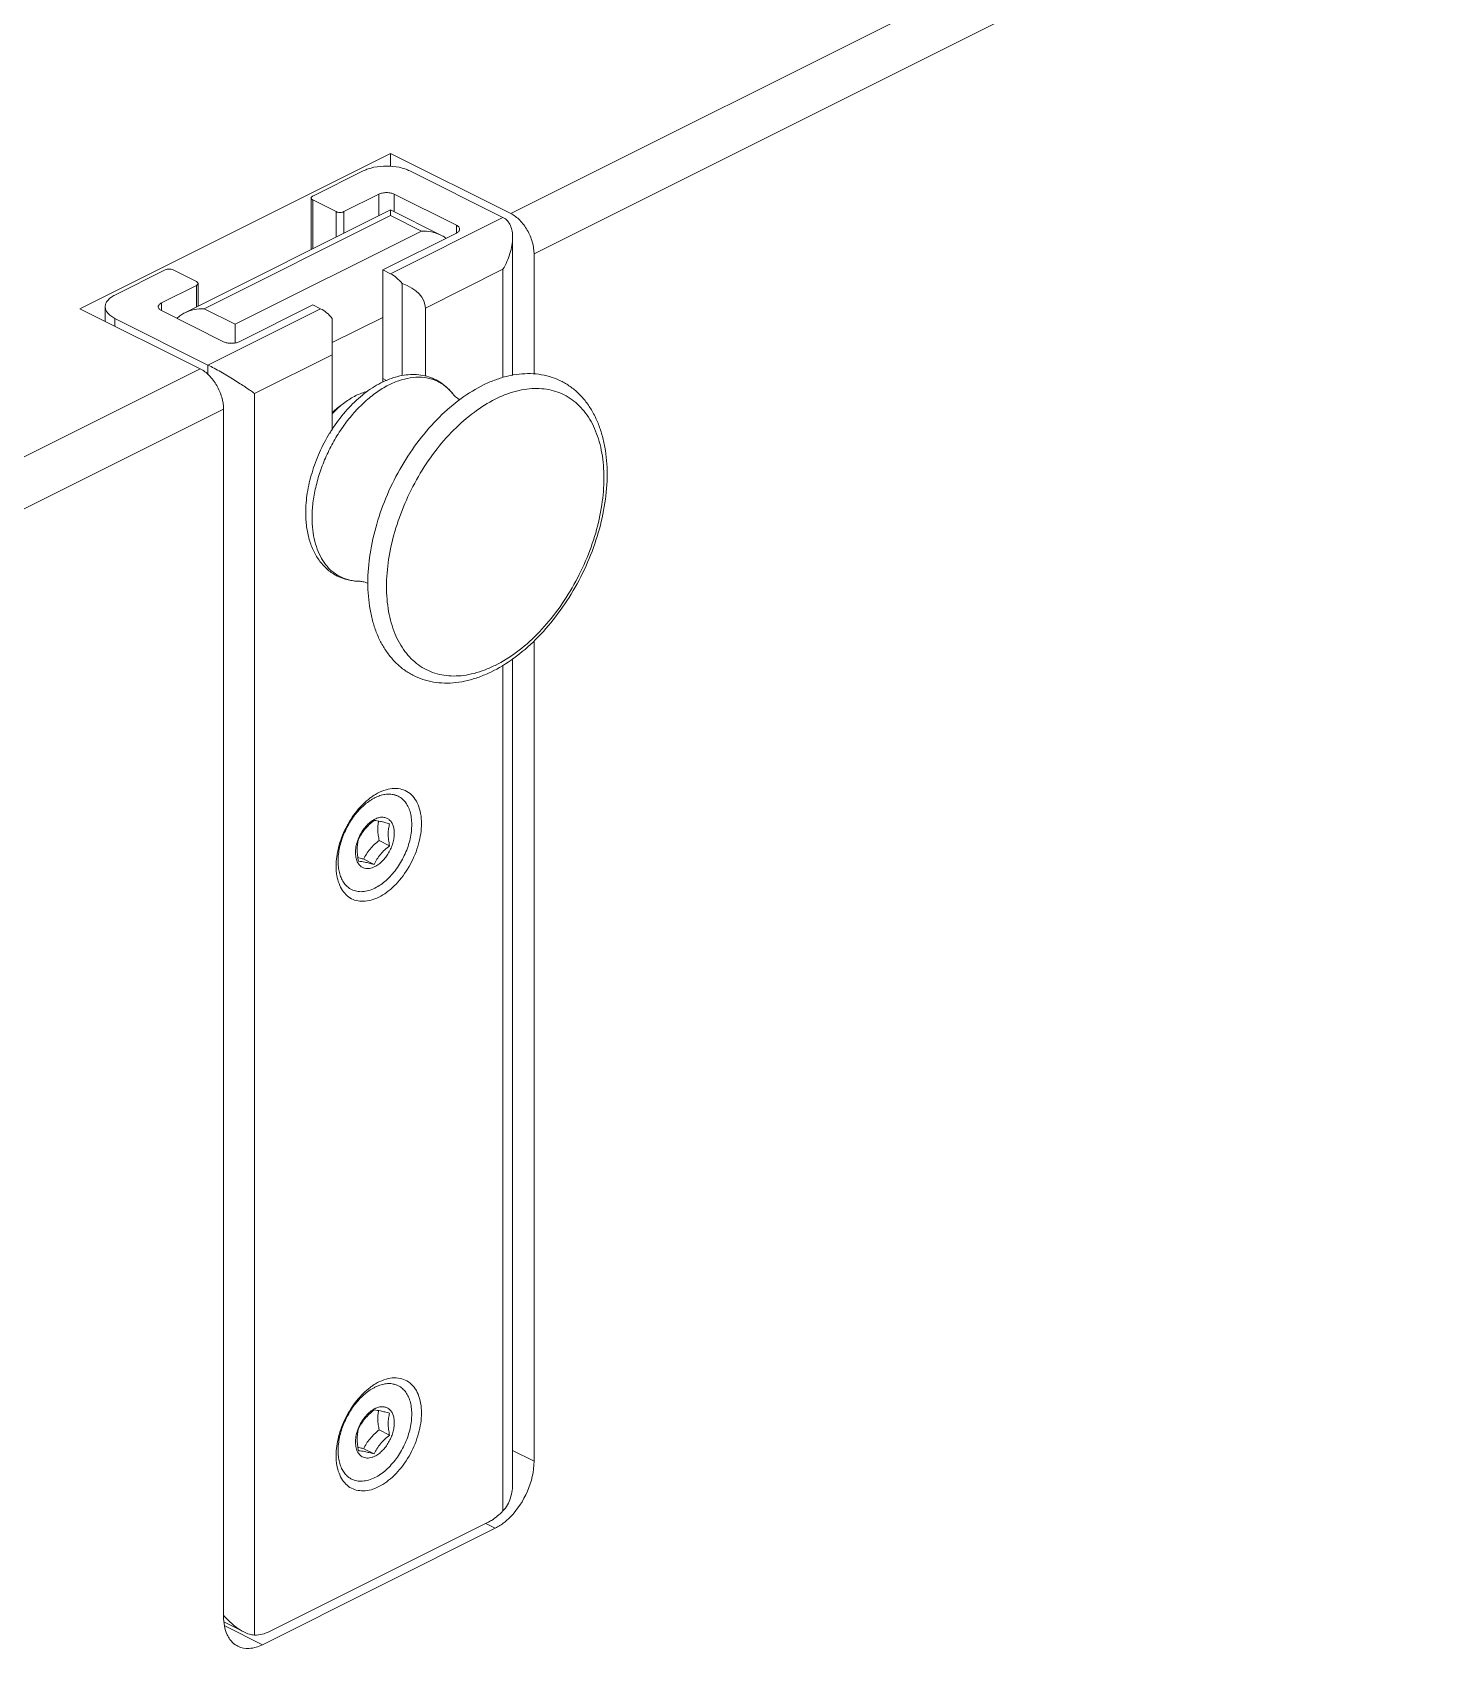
# Model space of a CAD drawing. Header units: millimetres. Extents: x 1177 to 4147, y 93 to 2194.
# Drawn here: x 3344.6 to 3433.7, y 929.3 to 1032.3 of the extents above; entities that cross this region are included whole.
import ezdxf

# ---------------------------------------------------------------- set-up
doc = ezdxf.new("R2010")
doc.units = ezdxf.units.MM
doc.header["$LTSCALE"] = 0.1
doc.layers.get('0').update_dxf_attribs({"lineweight": 13})

# ---------------------------------------------------------------- blocks, each defined once
blk = doc.blocks.new('01')
for p, q in [((3750.31, 1040.7), (4032.64, 1181.87)), ((3752.43, 1037.04), (4034.77, 1178.21)), ((3711.06, 1032.04), (3739.35, 1046.18)), ((3739.35, 1045.01), (3739.35, 1046.18)), ((3750.31, 1040.7), (3739.35, 1046.18)), ((3736.87, 1044.59), (3732.28, 1042.29)), ((3749.6, 1040.35), (3741.12, 1044.59)), ((3735.11, 1040.88), (3738.29, 1042.47)), ((3738.29, 1040.51), (3738.29, 1042.47)), ((3739.7, 1040.86), (3739.7, 1042.47)), ((3739.7, 1042.47), (3745.36, 1039.64)), ((3739.35, 1041.04), (3720.63, 1031.67)), ((3732.13, 1042.12), (3732.13, 1037.43)), ((3732.28, 1041.94), (3732.28, 1037.5)), ((3732.28, 1041.94), (3734.4, 1040.88)), ((3734.4, 1040.88), (3734.4, 1038.56)), ((3735.11, 1040.88), (3735.11, 1038.92)), ((3739.35, 1040.52), (3739.35, 1041.04)), ((3743.93, 1038.75), (3739.35, 1041.04)), ((3722.38, 1032.04), (3739.35, 1040.52)), ((3742.18, 1039.11), (3739.35, 1040.52)), ((3739.35, 1035.22), (3749.6, 1040.35)), ((3745.36, 1038.93), (3745.36, 1039.64)), ((3742.18, 1039.11), (3725.21, 1030.62)), ((3745.36, 1038.93), (3738.64, 1035.57)), ((3750.48, 1038.53), (3750.48, 1025.96)), ((3752.43, 1037.04), (3752.43, 1026.09)), ((3718.84, 1035.57), (3714.25, 1033.28)), ((3721.67, 1034.51), (3719.55, 1035.57)), ((3738.64, 1035.57), (3738.64, 1025.69)), ((3739.35, 1035.22), (3738.64, 1035.57)), ((3742.53, 1032.09), (3749.6, 1035.63)), ((3749.6, 1035.63), (3749.6, 1025.77)), ((3718.49, 1032.57), (3721.67, 1034.16)), ((3721.67, 1034.16), (3721.67, 1032.2)), ((3721.82, 1034.34), (3721.82, 1032.27)), ((3740.41, 1034.34), (3740.41, 1025.94)), ((3722.02, 1026.56), (3711.06, 1032.04)), ((3713.37, 1032.22), (3713.37, 1030.89)), ((3718.49, 1031.86), (3718.49, 1032.57)), ((3725.21, 1030.62), (3722.38, 1032.04)), ((3722.73, 1026.91), (3732.98, 1032.04)), ((3732.28, 1032.39), (3725.56, 1029.03)), ((3732.98, 1032.04), (3732.28, 1032.39)), ((3742.53, 1032.09), (3742.53, 1025.91)), ((3714.25, 1031.15), (3714.25, 1030.45)), ((3714.25, 1031.15), (3722.73, 1026.91)), ((3724.15, 1029.03), (3718.49, 1031.86)), ((3725.21, 1028.93), (3725.21, 1030.62)), ((3738.64, 1031.24), (3734.05, 1028.95)), ((3734.05, 1021.04), (3734.05, 1031.16)), ((3726.97, 1024.31), (3734.05, 1027.85)), ((3689.5, 1010.3), (3722.02, 1026.56)), ((3722.73, 1026.91), (3722.73, 1026.03)), ((3738.64, 1025.69), (3738.99, 1025.51)), ((3726.97, 1024.31), (3726.97, 911.23)), ((3734.61, 1023.06), (3735.18, 1023.49)), ((3691.62, 1006.64), (3724.15, 1022.9)), ((3724.15, 1022.9), (3724.15, 912.91)), ((3733.82, 1020.71), (3733.81, 1020.69)), ((3752.43, 1001.79), (3752.43, 927.06)), ((3750.48, 1000.17), (3750.48, 925.12)), ((3749.6, 999.56), (3749.6, 922.54)), ((3739.27, 983.13), (3738.32, 983.6)), ((3737.86, 981.42), (3736.91, 981.9)), ((3739.27, 929.43), (3738.32, 929.91)), ((3737.86, 927.73), (3736.91, 928.2)), ((3752.43, 927.06), (3750.48, 928.03)), ((3727.68, 910.35), (3748.89, 920.96)), ((3728.39, 911.57), (3748.19, 921.47)), ((3748.89, 920.96), (3748.03, 921.39)), ((3724.22, 912.4), (3725.99, 911.51)), ((3727.68, 910.35), (3724.26, 912.06))]:
    blk.add_line(p, q)
blk.add_lwpolyline([(3733.82, 1020.71), (3733.82, 1020.71), (3733.81, 1020.69)])
for centre, radius, start, end in [((3746.9, 1012.7), 15.33, 147.0268, 148.5104), ((3736.32, 1004.82), 2.41, 66.2621, 66.9152), ((3740.93, 982.92), 5.7, 125.2079, 126.8723), ((3738.89, 983.65), 2.13, 116.6099, 120.0733), ((3740.12, 982.28), 3.98, 158.6971, 159.1186), ((3740.93, 929.23), 5.7, 125.2079, 126.8723), ((3738.89, 929.95), 2.13, 116.6099, 120.0733), ((3740.12, 928.59), 3.98, 158.6971, 159.1186), ((3745.83, 926.35), 6.23, 311.929, 315.1076)]:
    blk.add_arc(centre, radius, start, end)
blk.add_ellipse((3738.29, 1032.09), major_axis=(4.24, 0), ratio=0.612372, start_param=0, end_param=1.047198)
for points, knots in [([(3741.12, 1044.59), (3740.97, 1044.66), (3740.65, 1044.79), (3739.95, 1044.98), (3738.99, 1045.07), (3738.04, 1044.98), (3737.34, 1044.79), (3737.02, 1044.66), (3736.87, 1044.59)], [0, 0, 0, 0, 0.112572, 0.235644, 0.5, 0.764356, 0.887428, 1, 1, 1, 1]), ([(3738.29, 1042.47), (3738.39, 1042.52), (3738.62, 1042.59), (3738.99, 1042.63), (3739.37, 1042.59), (3739.6, 1042.52), (3739.7, 1042.47)], [0, 0, 0, 0, 0.235399, 0.5, 0.764601, 1, 1, 1, 1]), ([(3732.28, 1042.29), (3732.26, 1042.28), (3732.22, 1042.26), (3732.17, 1042.21), (3732.14, 1042.17), (3732.13, 1042.13), (3732.13, 1042.12)], [0, 0, 0, 0, 0.301881, 0.565479, 0.793524, 1, 1, 1, 1]), ([(3732.13, 1042.12), (3732.13, 1042.1), (3732.14, 1042.06), (3732.17, 1042.02), (3732.22, 1041.97), (3732.26, 1041.95), (3732.28, 1041.94)], [0, 0, 0, 0, 0.206476, 0.434521, 0.698119, 1, 1, 1, 1]), ([(3734.4, 1040.88), (3734.45, 1040.85), (3734.57, 1040.82), (3734.75, 1040.8), (3734.94, 1040.82), (3735.05, 1040.85), (3735.11, 1040.88)], [0, 0, 0, 0, 0.23537, 0.5, 0.76463, 1, 1, 1, 1]), ([(3745.36, 1039.64), (3745.4, 1039.62), (3745.48, 1039.57), (3745.58, 1039.49), (3745.64, 1039.39), (3745.65, 1039.32), (3745.65, 1039.29)], [0, 0, 0, 0, 0.302291, 0.565549, 0.793458, 1, 1, 1, 1]), ([(3749.6, 1040.35), (3749.75, 1040.27), (3750.03, 1040.06), (3750.3, 1039.61), (3750.45, 1039.09), (3750.48, 1038.71), (3750.48, 1038.53)], [0, 0, 0, 0, 0.235988, 0.478323, 0.732949, 1, 1, 1, 1]), ([(3752.43, 1037.04), (3752.43, 1037.4), (3752.3, 1038.16), (3751.85, 1039.2), (3751.19, 1040.1), (3750.61, 1040.55), (3750.31, 1040.7)], [0, 0, 0, 0, 0.246793, 0.511785, 0.770324, 1, 1, 1, 1]), ([(3742.18, 1039.11), (3742.48, 1039.11), (3743.08, 1039.06), (3743.66, 1038.88), (3743.93, 1038.75)], [0, 0, 0, 0, 0.504122, 1, 1, 1, 1]), ([(3743.93, 1038.75), (3743.97, 1038.73), (3744.13, 1038.64), (3744.29, 1038.54), (3744.4, 1038.45)], [0, 0, 0, 0, 0.252696, 1, 1, 1, 1]), ([(3745.65, 1039.29), (3745.65, 1039.25), (3745.64, 1039.18), (3745.58, 1039.09), (3745.48, 1039), (3745.4, 1038.95), (3745.36, 1038.93)], [0, 0, 0, 0, 0.206542, 0.434451, 0.697709, 1, 1, 1, 1]), ([(3750.48, 1038.53), (3750.48, 1038.28), (3750.43, 1037.78), (3750.25, 1037.04), (3749.97, 1036.32), (3749.73, 1035.86), (3749.6, 1035.63)], [0, 0, 0, 0, 0.240398, 0.488828, 0.742714, 1, 1, 1, 1]), ([(3719.55, 1035.57), (3719.5, 1035.6), (3719.38, 1035.64), (3719.2, 1035.65), (3719.01, 1035.64), (3718.89, 1035.6), (3718.84, 1035.57)], [0, 0, 0, 0, 0.23537, 0.5, 0.76463, 1, 1, 1, 1]), ([(3739.35, 1035.22), (3739.54, 1035.12), (3739.93, 1034.86), (3740.25, 1034.53), (3740.41, 1034.34)], [0, 0, 0, 0, 0.475449, 1, 1, 1, 1]), ([(3721.82, 1034.34), (3721.82, 1034.35), (3721.81, 1034.39), (3721.78, 1034.44), (3721.73, 1034.48), (3721.69, 1034.5), (3721.67, 1034.51)], [0, 0, 0, 0, 0.206476, 0.434521, 0.698119, 1, 1, 1, 1]), ([(3721.67, 1034.16), (3721.69, 1034.17), (3721.73, 1034.19), (3721.78, 1034.24), (3721.81, 1034.29), (3721.82, 1034.32), (3721.82, 1034.34)], [0, 0, 0, 0, 0.301881, 0.565479, 0.793524, 1, 1, 1, 1]), ([(3714.25, 1033.28), (3714.12, 1033.21), (3713.88, 1033.07), (3713.59, 1032.81), (3713.41, 1032.53), (3713.37, 1032.31), (3713.37, 1032.22)], [0, 0, 0, 0, 0.302467, 0.565523, 0.793418, 1, 1, 1, 1]), ([(3713.37, 1032.22), (3713.37, 1032.12), (3713.41, 1031.91), (3713.59, 1031.62), (3713.88, 1031.36), (3714.12, 1031.22), (3714.25, 1031.15)], [0, 0, 0, 0, 0.206582, 0.434477, 0.697533, 1, 1, 1, 1]), ([(3718.2, 1032.22), (3718.2, 1032.25), (3718.21, 1032.32), (3718.27, 1032.41), (3718.37, 1032.5), (3718.45, 1032.55), (3718.49, 1032.57)], [0, 0, 0, 0, 0.206542, 0.434451, 0.697709, 1, 1, 1, 1]), ([(3718.49, 1031.86), (3718.45, 1031.88), (3718.37, 1031.93), (3718.27, 1032.02), (3718.21, 1032.11), (3718.2, 1032.18), (3718.2, 1032.22)], [0, 0, 0, 0, 0.302291, 0.565549, 0.793458, 1, 1, 1, 1]), ([(3722.38, 1032.04), (3722.08, 1032.04), (3721.47, 1031.99), (3720.89, 1031.81), (3720.63, 1031.67)], [0, 0, 0, 0, 0.50405, 1, 1, 1, 1]), ([(3732.98, 1032.04), (3733.18, 1031.94), (3733.57, 1031.68), (3733.89, 1031.35), (3734.05, 1031.16)], [0, 0, 0, 0, 0.475449, 1, 1, 1, 1]), ([(3720.63, 1031.67), (3720.49, 1031.61), (3720.24, 1031.45), (3720.01, 1031.26), (3719.91, 1031.16)], [0, 0, 0, 0, 0.505796, 1, 1, 1, 1]), ([(3725.56, 1029.03), (3725.46, 1028.98), (3725.22, 1028.91), (3724.85, 1028.88), (3724.48, 1028.91), (3724.25, 1028.98), (3724.15, 1029.03)], [0, 0, 0, 0, 0.235399, 0.5, 0.764601, 1, 1, 1, 1]), ([(3722.02, 1026.56), (3722.33, 1026.41), (3722.9, 1025.96), (3723.57, 1025.06), (3724.02, 1024.02), (3724.15, 1023.26), (3724.15, 1022.9)], [0, 0, 0, 0, 0.229676, 0.488215, 0.753207, 1, 1, 1, 1]), ([(3726.97, 1024.31), (3726.85, 1024.41), (3726.57, 1024.6), (3726.13, 1024.9), (3725.63, 1025.22), (3724.89, 1025.69), (3724.11, 1026.17), (3723.31, 1026.61), (3722.92, 1026.82), (3722.73, 1026.91)], [0, 0, 0, 0, 0.095269, 0.202888, 0.321913, 0.451322, 0.732615, 0.873663, 1, 1, 1, 1]), ([(3744.71, 1024.64), (3744.49, 1024.87), (3743.99, 1025.27), (3743.12, 1025.66), (3742.15, 1025.83), (3741.12, 1025.77), (3740.06, 1025.5), (3738.98, 1025.01), (3737.9, 1024.32), (3736.86, 1023.45), (3735.88, 1022.42), (3734.97, 1021.26), (3734.17, 1019.98), (3733.48, 1018.62), (3732.93, 1017.21), (3732.52, 1015.79), (3732.27, 1014.38), (3732.21, 1013.45), (3732.21, 1012.99)], [0, 0, 0, 0, 0.046254, 0.091892, 0.138682, 0.188164, 0.241419, 0.299003, 0.360991, 0.427071, 0.496632, 0.568846, 0.642732, 0.717223, 0.791222, 0.863654, 0.93353, 1, 1, 1, 1]), ([(3745.05, 1024.25), (3744.9, 1024.45), (3744.57, 1024.82), (3743.99, 1025.29), (3743.35, 1025.65), (3742.65, 1025.9), (3741.92, 1026.04), (3741.16, 1026.06), (3740.39, 1025.97), (3739.61, 1025.77), (3738.84, 1025.47), (3737.8, 1024.94), (3736.55, 1024.04), (3735.19, 1022.67), (3734.4, 1021.61), (3734.03, 1021.05)], [0, 0, 0, 0, 0.055595, 0.110352, 0.164777, 0.219281, 0.274308, 0.330316, 0.387741, 0.446983, 0.508361, 0.57208, 0.706626, 0.85004, 1, 1, 1, 1]), ([(3759.09, 1016.98), (3759.09, 1017.8), (3758.99, 1019.01), (3758.64, 1020.55), (3758.28, 1021.62), (3757.82, 1022.59), (3757.25, 1023.47), (3756.59, 1024.25), (3755.83, 1024.9), (3754.99, 1025.43), (3754.08, 1025.81), (3753.11, 1026.05), (3752.09, 1026.15), (3751.05, 1026.1), (3749.99, 1025.91), (3748.93, 1025.59), (3747.48, 1024.97), (3745.71, 1023.88), (3743.73, 1022.17), (3741.91, 1020.09), (3740.32, 1017.72), (3739.02, 1015.15), (3738.05, 1012.47), (3737.44, 1009.77), (3737.29, 1007.96), (3737.29, 1007.08)], [0, 0, 0, 0, 0.062933, 0.092651, 0.121235, 0.148783, 0.17544, 0.201396, 0.226864, 0.252072, 0.27726, 0.302662, 0.32851, 0.355023, 0.382393, 0.410775, 0.44028, 0.502771, 0.569814, 0.640611, 0.71388, 0.788058, 0.86148, 0.932563, 1, 1, 1, 1]), ([(3738.67, 1025.35), (3738.67, 1025.37), (3738.65, 1025.49), (3738.64, 1025.6), (3738.64, 1025.69)], [0, 0, 0, 0, 0.24162, 1, 1, 1, 1]), ([(3758.79, 1016.63), (3758.79, 1017.39), (3758.71, 1018.5), (3758.39, 1019.92), (3758.06, 1020.88), (3757.65, 1021.76), (3757.15, 1022.53), (3756.57, 1023.2), (3755.91, 1023.77), (3755.18, 1024.21), (3754.4, 1024.53), (3753.56, 1024.73), (3752.67, 1024.79), (3751.75, 1024.73), (3750.81, 1024.55), (3749.84, 1024.24), (3748.52, 1023.65), (3746.87, 1022.61), (3745.03, 1020.99), (3743.33, 1019.02), (3741.84, 1016.77), (3740.62, 1014.33), (3739.7, 1011.79), (3739.13, 1009.25), (3738.99, 1007.55), (3738.99, 1006.73)], [0, 0, 0, 0, 0.063385, 0.092949, 0.121078, 0.147848, 0.173402, 0.197956, 0.221794, 0.245253, 0.268702, 0.292512, 0.317022, 0.342519, 0.369223, 0.39728, 0.426772, 0.490011, 0.558546, 0.63128, 0.706699, 0.783055, 0.85852, 0.93134, 1, 1, 1, 1]), ([(3734.04, 1022.45), (3734.13, 1022.55), (3734.48, 1022.92), (3734.87, 1023.26), (3735.18, 1023.49)], [0, 0, 0, 0, 0.257742, 1, 1, 1, 1]), ([(3735.18, 1023.49), (3735.5, 1023.73), (3736.15, 1024.14), (3736.87, 1024.41), (3737.23, 1024.49)], [0, 0, 0, 0, 0.525497, 1, 1, 1, 1]), ([(3745.05, 1024.25), (3745.02, 1024.28), (3744.92, 1024.42), (3744.8, 1024.55), (3744.71, 1024.64)], [0, 0, 0, 0, 0.252889, 1, 1, 1, 1]), ([(3745.05, 1024.25), (3745.08, 1024.21), (3745.15, 1024.13), (3745.29, 1024), (3745.47, 1023.87), (3745.6, 1023.78), (3745.68, 1023.74)], [0, 0, 0, 0, 0.168712, 0.400856, 0.684982, 1, 1, 1, 1]), ([(3734.04, 1022.59), (3734.09, 1022.63), (3734.27, 1022.79), (3734.46, 1022.95), (3734.61, 1023.06)], [0, 0, 0, 0, 0.254817, 1, 1, 1, 1]), ([(3733.81, 1020.69), (3733.46, 1020.13), (3732.85, 1018.96), (3732.17, 1017.13), (3731.74, 1015.29), (3731.63, 1014.05), (3731.63, 1013.45)], [0, 0, 0, 0, 0.258401, 0.514808, 0.763534, 1, 1, 1, 1]), ([(3737.29, 1007.08), (3737.29, 1006.26), (3737.38, 1005.05), (3737.73, 1003.51), (3738.09, 1002.45), (3738.55, 1001.47), (3739.12, 1000.59), (3739.79, 999.81), (3740.54, 999.16), (3741.39, 998.63), (3742.3, 998.25), (3743.27, 998.01), (3744.28, 997.91), (3745.32, 997.96), (3746.38, 998.15), (3747.44, 998.48), (3748.89, 999.09), (3750.67, 1000.18), (3752.65, 1001.89), (3754.46, 1003.97), (3756.05, 1006.34), (3757.36, 1008.91), (3758.33, 1011.59), (3758.94, 1014.3), (3759.09, 1016.1), (3759.09, 1016.98)], [0, 0, 0, 0, 0.062933, 0.092651, 0.121235, 0.148783, 0.17544, 0.201396, 0.226864, 0.252072, 0.27726, 0.302662, 0.32851, 0.355023, 0.382393, 0.410775, 0.44028, 0.502771, 0.569814, 0.640611, 0.71388, 0.788058, 0.86148, 0.932563, 1, 1, 1, 1]), ([(3758.79, 1016.63), (3758.79, 1015.8), (3758.65, 1014.11), (3758.09, 1011.56), (3757.17, 1009.03), (3755.95, 1006.59), (3754.46, 1004.34), (3752.76, 1002.36), (3750.92, 1000.74), (3749.27, 999.7), (3747.95, 999.12), (3746.98, 998.81), (3746.04, 998.62), (3745.12, 998.56), (3744.23, 998.63), (3743.39, 998.82), (3742.6, 999.14), (3741.88, 999.59), (3741.22, 1000.15), (3740.64, 1000.82), (3740.14, 1001.6), (3739.72, 1002.47), (3739.4, 1003.43), (3739.08, 1004.85), (3738.99, 1005.97), (3738.99, 1006.73)], [0, 0, 0, 0, 0.06866, 0.14148, 0.216945, 0.293301, 0.36872, 0.441454, 0.509989, 0.573228, 0.60272, 0.630777, 0.657481, 0.682978, 0.707488, 0.731298, 0.754747, 0.778206, 0.802044, 0.826598, 0.852152, 0.878922, 0.907051, 0.936615, 1, 1, 1, 1]), ([(3731.63, 1013.45), (3731.63, 1013.02), (3731.68, 1012.2), (3731.92, 1011.02), (3732.32, 1009.95), (3732.89, 1009.01), (3733.62, 1008.23), (3734.49, 1007.65), (3735.48, 1007.29), (3736.18, 1007.21), (3736.53, 1007.21)], [0, 0, 0, 0, 0.142422, 0.277524, 0.405813, 0.528525, 0.647383, 0.764305, 0.881208, 1, 1, 1, 1]), ([(3735.86, 1007.27), (3735.59, 1007.32), (3735.06, 1007.46), (3734.33, 1007.86), (3733.69, 1008.4), (3733.16, 1009.1), (3732.74, 1009.92), (3732.43, 1010.86), (3732.25, 1011.9), (3732.21, 1012.62), (3732.21, 1012.99)], [0, 0, 0, 0, 0.111142, 0.221095, 0.333083, 0.450021, 0.574159, 0.706904, 0.848897, 1, 1, 1, 1]), ([(3736.53, 1007.21), (3736.47, 1007.21), (3736.25, 1007.22), (3736.02, 1007.24), (3735.86, 1007.27)], [0, 0, 0, 0, 0.253667, 1, 1, 1, 1]), ([(3737.26, 1007.03), (3737.19, 1007.07), (3737.05, 1007.12), (3736.85, 1007.17), (3736.67, 1007.2), (3736.57, 1007.21), (3736.53, 1007.21)], [0, 0, 0, 0, 0.316233, 0.599942, 0.831661, 1, 1, 1, 1]), ([(3737.64, 987.58), (3737.69, 987.61), (3737.86, 987.73), (3738.04, 987.84), (3738.17, 987.91)], [0, 0, 0, 0, 0.255871, 1, 1, 1, 1]), ([(3738.17, 987.91), (3738.42, 988.04), (3738.91, 988.25), (3739.68, 988.38), (3740.39, 988.3), (3741.02, 988), (3741.54, 987.51), (3741.91, 986.84), (3742.13, 986.03), (3742.18, 985.45), (3742.18, 985.15)], [0, 0, 0, 0, 0.136452, 0.259823, 0.373351, 0.482858, 0.595429, 0.717161, 0.851716, 1, 1, 1, 1]), ([(3734.4, 981.26), (3734.4, 981.84), (3734.57, 983.03), (3735.22, 984.74), (3736.2, 986.28), (3737.05, 987.14), (3737.51, 987.48)], [0, 0, 0, 0, 0.240942, 0.500001, 0.759071, 1, 1, 1, 1]), ([(3737.62, 987.32), (3737.29, 987.12), (3736.83, 986.74), (3736.28, 986.15), (3735.75, 985.46), (3735.21, 984.51), (3734.83, 983.49), (3734.65, 982.66), (3734.58, 982.06), (3734.57, 981.48), (3734.63, 980.94), (3734.75, 980.45), (3734.93, 980.01), (3735.18, 979.63), (3735.38, 979.43), (3735.49, 979.34)], [0, 0, 0, 0, 0.125362, 0.192737, 0.26233, 0.404837, 0.54624, 0.614498, 0.680091, 0.742428, 0.801093, 0.8559, 0.906954, 0.95471, 1, 1, 1, 1]), ([(3737.93, 987.5), (3737.91, 987.48), (3737.8, 987.43), (3737.7, 987.37), (3737.62, 987.32)], [0, 0, 0, 0, 0.245673, 1, 1, 1, 1]), ([(3737.93, 987.5), (3738.08, 987.57), (3738.38, 987.7), (3738.84, 987.81), (3739.28, 987.84), (3739.57, 987.8), (3739.7, 987.76)], [0, 0, 0, 0, 0.275257, 0.531956, 0.772105, 1, 1, 1, 1]), ([(3740.06, 987.63), (3740.19, 987.56), (3740.45, 987.39), (3740.77, 987.04), (3741.01, 986.6), (3741.19, 986.09), (3741.28, 985.52), (3741.3, 984.9), (3741.24, 984.25), (3741.11, 983.57), (3740.9, 982.89), (3740.53, 982.01), (3740.04, 981.17), (3739.44, 980.44), (3738.97, 979.97), (3738.47, 979.57), (3738.11, 979.36), (3737.93, 979.27)], [0, 0, 0, 0, 0.044897, 0.091476, 0.141103, 0.194659, 0.252516, 0.314612, 0.380538, 0.449619, 0.520991, 0.593666, 0.738521, 0.808772, 0.876237, 0.940173, 1, 1, 1, 1]), ([(3739.7, 987.76), (3739.73, 987.76), (3739.85, 987.72), (3739.97, 987.67), (3740.06, 987.63)], [0, 0, 0, 0, 0.251715, 1, 1, 1, 1]), ([(3742.18, 985.15), (3742.18, 984.53), (3741.97, 983.23), (3741.23, 981.41), (3740.29, 980.04), (3739.38, 979.15), (3738.68, 978.63), (3737.96, 978.27), (3737.25, 978.07), (3736.56, 978.04), (3735.93, 978.2), (3735.38, 978.54), (3734.95, 979.05), (3734.63, 979.69), (3734.51, 980.17), (3734.46, 980.42)], [0, 0, 0, 0, 0.141108, 0.292771, 0.442542, 0.513025, 0.578873, 0.639394, 0.694523, 0.745016, 0.792553, 0.839556, 0.888596, 0.94169, 1, 1, 1, 1]), ([(3736.41, 983.73), (3736.49, 983.91), (3736.66, 984.28), (3736.99, 984.77), (3737.38, 985.18), (3737.67, 985.4), (3737.82, 985.49)], [0, 0, 0, 0, 0.264274, 0.524832, 0.772497, 1, 1, 1, 1]), ([(3736.44, 983.71), (3736.52, 983.87), (3736.69, 984.19), (3737.02, 984.64), (3737.41, 985.06), (3737.7, 985.3), (3737.86, 985.42)], [0, 0, 0, 0, 0.238829, 0.485903, 0.740658, 1, 1, 1, 1]), ([(3737.86, 985.42), (3738.05, 985.41), (3738.38, 985.36), (3738.85, 985.24), (3739.12, 985.17), (3739.27, 985.13)], [0, 0, 0, 0, 0.405706, 0.683587, 1, 1, 1, 1]), ([(3737.93, 985.55), (3738.04, 985.6), (3738.26, 985.69), (3738.6, 985.74), (3738.92, 985.69), (3739.2, 985.55), (3739.42, 985.32), (3739.58, 985.02), (3739.68, 984.66), (3739.71, 984.25), (3739.68, 983.82), (3739.58, 983.36), (3739.41, 982.91), (3739.19, 982.47), (3738.93, 982.07), (3738.62, 981.72), (3738.3, 981.43), (3738.06, 981.28), (3737.93, 981.22)], [0, 0, 0, 0, 0.057513, 0.109649, 0.157869, 0.204666, 0.252959, 0.305217, 0.362878, 0.426312, 0.495025, 0.567905, 0.643431, 0.719848, 0.795328, 0.868118, 0.936712, 1, 1, 1, 1]), ([(3738.26, 985.37), (3738.24, 985.24), (3738.2, 984.96), (3738.19, 984.52), (3738.23, 984.07), (3738.29, 983.76), (3738.32, 983.6)], [0, 0, 0, 0, 0.229743, 0.474013, 0.732073, 1, 1, 1, 1]), ([(3739.27, 985.13), (3739.23, 984.98), (3739.17, 984.67), (3739.13, 984.18), (3739.17, 983.66), (3739.23, 983.31), (3739.27, 983.13)], [0, 0, 0, 0, 0.226709, 0.469137, 0.72839, 1, 1, 1, 1]), ([(3736.33, 981.66), (3736.27, 981.8), (3736.18, 982.1), (3736.15, 982.61), (3736.22, 983.15), (3736.33, 983.52), (3736.4, 983.7)], [0, 0, 0, 0, 0.214292, 0.45515, 0.719428, 1, 1, 1, 1]), ([(3736.44, 981.71), (3736.4, 981.89), (3736.34, 982.25), (3736.3, 982.77), (3736.34, 983.26), (3736.4, 983.57), (3736.44, 983.71)], [0, 0, 0, 0, 0.27161, 0.530864, 0.773291, 1, 1, 1, 1]), ([(3738.32, 983.6), (3738.17, 983.49), (3737.87, 983.24), (3737.48, 982.83), (3737.16, 982.38), (3736.98, 982.06), (3736.91, 981.9)], [0, 0, 0, 0, 0.25934, 0.514098, 0.761174, 1, 1, 1, 1]), ([(3736.91, 981.9), (3736.86, 981.91), (3736.69, 981.96), (3736.51, 982), (3736.38, 982.04)], [0, 0, 0, 0, 0.260801, 1, 1, 1, 1]), ([(3739.27, 983.13), (3739.12, 983.01), (3738.82, 982.76), (3738.43, 982.35), (3738.11, 981.9), (3737.93, 981.58), (3737.86, 981.42)], [0, 0, 0, 0, 0.259343, 0.514097, 0.761172, 1, 1, 1, 1]), ([(3734.46, 980.42), (3734.45, 980.49), (3734.41, 980.77), (3734.4, 981.05), (3734.4, 981.26)], [0, 0, 0, 0, 0.2425, 1, 1, 1, 1]), ([(3737.93, 981.22), (3737.85, 981.18), (3737.69, 981.11), (3737.45, 981.05), (3737.21, 981.04), (3736.99, 981.07), (3736.78, 981.15), (3736.6, 981.28), (3736.45, 981.45), (3736.37, 981.59), (3736.33, 981.66)], [0, 0, 0, 0, 0.143544, 0.27724, 0.402179, 0.520759, 0.636199, 0.752235, 0.872513, 1, 1, 1, 1]), ([(3737.86, 981.42), (3737.71, 981.46), (3737.43, 981.54), (3736.96, 981.65), (3736.64, 981.7), (3736.44, 981.71)], [0, 0, 0, 0, 0.316413, 0.594294, 1, 1, 1, 1]), ([(3735.49, 979.34), (3735.51, 979.32), (3735.62, 979.24), (3735.72, 979.18), (3735.81, 979.13)], [0, 0, 0, 0, 0.25171, 1, 1, 1, 1]), ([(3735.81, 979.13), (3735.88, 979.1), (3736.04, 979.03), (3736.37, 978.95), (3736.82, 978.92), (3737.38, 979.03), (3737.75, 979.18), (3737.93, 979.27)], [0, 0, 0, 0, 0.113085, 0.227535, 0.464953, 0.720945, 1, 1, 1, 1]), ([(3734.4, 927.57), (3734.4, 928.14), (3734.57, 929.34), (3735.22, 931.05), (3736.2, 932.59), (3737.05, 933.44), (3737.51, 933.79)], [0, 0, 0, 0, 0.240942, 0.500001, 0.759071, 1, 1, 1, 1]), ([(3737.62, 933.63), (3737.29, 933.43), (3736.83, 933.05), (3736.28, 932.45), (3735.75, 931.77), (3735.21, 930.82), (3734.83, 929.79), (3734.65, 928.96), (3734.58, 928.36), (3734.57, 927.79), (3734.63, 927.25), (3734.75, 926.75), (3734.93, 926.31), (3735.18, 925.94), (3735.38, 925.73), (3735.49, 925.65)], [0, 0, 0, 0, 0.125362, 0.192737, 0.26233, 0.404837, 0.54624, 0.614498, 0.680091, 0.742428, 0.801093, 0.8559, 0.906954, 0.95471, 1, 1, 1, 1]), ([(3737.93, 933.8), (3737.91, 933.79), (3737.8, 933.73), (3737.7, 933.68), (3737.62, 933.63)], [0, 0, 0, 0, 0.245673, 1, 1, 1, 1]), ([(3737.64, 933.89), (3737.69, 933.92), (3737.86, 934.04), (3738.04, 934.14), (3738.17, 934.22)], [0, 0, 0, 0, 0.255871, 1, 1, 1, 1]), ([(3737.93, 933.8), (3738.08, 933.88), (3738.38, 934), (3738.84, 934.12), (3739.28, 934.15), (3739.57, 934.11), (3739.7, 934.07)], [0, 0, 0, 0, 0.275257, 0.531956, 0.772105, 1, 1, 1, 1]), ([(3740.06, 933.94), (3740.19, 933.87), (3740.45, 933.7), (3740.77, 933.35), (3741.01, 932.91), (3741.19, 932.4), (3741.28, 931.83), (3741.3, 931.21), (3741.24, 930.55), (3741.11, 929.88), (3740.9, 929.2), (3740.53, 928.31), (3740.04, 927.48), (3739.44, 926.75), (3738.97, 926.27), (3738.47, 925.88), (3738.11, 925.66), (3737.93, 925.58)], [0, 0, 0, 0, 0.044897, 0.091476, 0.141103, 0.194659, 0.252516, 0.314612, 0.380538, 0.449619, 0.520991, 0.593666, 0.738521, 0.808772, 0.876237, 0.940173, 1, 1, 1, 1]), ([(3738.17, 934.22), (3738.42, 934.35), (3738.91, 934.56), (3739.68, 934.69), (3740.39, 934.61), (3741.02, 934.31), (3741.54, 933.81), (3741.91, 933.15), (3742.13, 932.34), (3742.18, 931.76), (3742.18, 931.46)], [0, 0, 0, 0, 0.136452, 0.259823, 0.373351, 0.482858, 0.595429, 0.717161, 0.851716, 1, 1, 1, 1]), ([(3739.7, 934.07), (3739.73, 934.06), (3739.85, 934.03), (3739.97, 933.98), (3740.06, 933.94)], [0, 0, 0, 0, 0.251715, 1, 1, 1, 1]), ([(3737.93, 931.85), (3738.04, 931.91), (3738.26, 932), (3738.6, 932.04), (3738.92, 932), (3739.2, 931.86), (3739.42, 931.63), (3739.58, 931.33), (3739.68, 930.97), (3739.71, 930.56), (3739.68, 930.12), (3739.58, 929.67), (3739.41, 929.22), (3739.19, 928.78), (3738.93, 928.38), (3738.62, 928.03), (3738.3, 927.74), (3738.06, 927.58), (3737.93, 927.52)], [0, 0, 0, 0, 0.057513, 0.109649, 0.157869, 0.204666, 0.252959, 0.305217, 0.362878, 0.426312, 0.495025, 0.567905, 0.643431, 0.719848, 0.795328, 0.868118, 0.936712, 1, 1, 1, 1]), ([(3742.18, 931.46), (3742.18, 930.83), (3741.97, 929.54), (3741.23, 927.71), (3740.29, 926.35), (3739.38, 925.46), (3738.68, 924.94), (3737.96, 924.57), (3737.25, 924.37), (3736.56, 924.35), (3735.93, 924.51), (3735.38, 924.85), (3734.95, 925.35), (3734.63, 925.99), (3734.51, 926.47), (3734.46, 926.73)], [0, 0, 0, 0, 0.141108, 0.292771, 0.442542, 0.513025, 0.578873, 0.639394, 0.694523, 0.745016, 0.792553, 0.839556, 0.888596, 0.94169, 1, 1, 1, 1]), ([(3736.41, 930.03), (3736.49, 930.22), (3736.66, 930.58), (3736.99, 931.07), (3737.38, 931.49), (3737.67, 931.71), (3737.82, 931.79)], [0, 0, 0, 0, 0.264274, 0.524832, 0.772497, 1, 1, 1, 1]), ([(3736.44, 930.02), (3736.52, 930.18), (3736.69, 930.5), (3737.02, 930.95), (3737.41, 931.36), (3737.7, 931.61), (3737.86, 931.73)], [0, 0, 0, 0, 0.238829, 0.485903, 0.740658, 1, 1, 1, 1]), ([(3737.86, 931.73), (3738.05, 931.72), (3738.38, 931.66), (3738.85, 931.55), (3739.12, 931.48), (3739.27, 931.43)], [0, 0, 0, 0, 0.405706, 0.683587, 1, 1, 1, 1]), ([(3738.26, 931.68), (3738.24, 931.54), (3738.2, 931.27), (3738.19, 930.83), (3738.23, 930.37), (3738.29, 930.07), (3738.32, 929.91)], [0, 0, 0, 0, 0.229743, 0.474013, 0.732073, 1, 1, 1, 1]), ([(3739.27, 931.43), (3739.23, 931.29), (3739.17, 930.98), (3739.13, 930.49), (3739.17, 929.97), (3739.23, 929.61), (3739.27, 929.43)], [0, 0, 0, 0, 0.226709, 0.469137, 0.72839, 1, 1, 1, 1]), ([(3736.33, 927.97), (3736.27, 928.1), (3736.18, 928.41), (3736.15, 928.91), (3736.22, 929.46), (3736.33, 929.82), (3736.4, 930.01)], [0, 0, 0, 0, 0.214292, 0.45515, 0.719428, 1, 1, 1, 1]), ([(3736.44, 928.02), (3736.4, 928.2), (3736.34, 928.55), (3736.3, 929.07), (3736.34, 929.56), (3736.4, 929.87), (3736.44, 930.02)], [0, 0, 0, 0, 0.27161, 0.530864, 0.773291, 1, 1, 1, 1]), ([(3738.32, 929.91), (3738.17, 929.79), (3737.87, 929.54), (3737.48, 929.13), (3737.16, 928.68), (3736.98, 928.36), (3736.91, 928.2)], [0, 0, 0, 0, 0.25934, 0.514098, 0.761174, 1, 1, 1, 1]), ([(3739.27, 929.43), (3739.12, 929.32), (3738.82, 929.07), (3738.43, 928.66), (3738.11, 928.21), (3737.93, 927.89), (3737.86, 927.73)], [0, 0, 0, 0, 0.259343, 0.514097, 0.761172, 1, 1, 1, 1]), ([(3734.46, 926.73), (3734.45, 926.79), (3734.41, 927.07), (3734.4, 927.35), (3734.4, 927.57)], [0, 0, 0, 0, 0.2425, 1, 1, 1, 1]), ([(3737.93, 927.52), (3737.85, 927.48), (3737.69, 927.42), (3737.45, 927.36), (3737.21, 927.34), (3736.99, 927.38), (3736.78, 927.46), (3736.6, 927.59), (3736.45, 927.76), (3736.37, 927.9), (3736.33, 927.97)], [0, 0, 0, 0, 0.143544, 0.27724, 0.402179, 0.520759, 0.636199, 0.752235, 0.872513, 1, 1, 1, 1]), ([(3736.91, 928.2), (3736.86, 928.22), (3736.69, 928.26), (3736.51, 928.31), (3736.38, 928.34)], [0, 0, 0, 0, 0.260801, 1, 1, 1, 1]), ([(3737.86, 927.73), (3737.71, 927.77), (3737.43, 927.84), (3736.96, 927.96), (3736.64, 928.01), (3736.44, 928.02)], [0, 0, 0, 0, 0.316413, 0.594294, 1, 1, 1, 1]), ([(3752.43, 927.06), (3752.43, 926.13), (3751.96, 924.25), (3750.91, 922.63), (3750.24, 921.96)], [0, 0, 0, 0, 0.491385, 1, 1, 1, 1]), ([(3735.49, 925.65), (3735.51, 925.63), (3735.62, 925.55), (3735.72, 925.48), (3735.81, 925.44)], [0, 0, 0, 0, 0.25171, 1, 1, 1, 1]), ([(3735.81, 925.44), (3735.88, 925.4), (3736.04, 925.34), (3736.37, 925.25), (3736.82, 925.23), (3737.38, 925.34), (3737.75, 925.48), (3737.93, 925.58)], [0, 0, 0, 0, 0.113085, 0.227535, 0.464953, 0.720945, 1, 1, 1, 1]), ([(3749.6, 922.54), (3749.76, 922.7), (3750.04, 923.08), (3750.3, 923.72), (3750.45, 924.41), (3750.48, 924.88), (3750.48, 925.12)], [0, 0, 0, 0, 0.246197, 0.493918, 0.745076, 1, 1, 1, 1]), ([(3748.19, 921.47), (3748.31, 921.53), (3748.83, 921.83), (3749.29, 922.21), (3749.6, 922.54)], [0, 0, 0, 0, 0.234285, 1, 1, 1, 1]), ([(3749.99, 921.72), (3749.9, 921.64), (3749.56, 921.35), (3749.19, 921.11), (3748.89, 920.96)], [0, 0, 0, 0, 0.262951, 1, 1, 1, 1]), ([(3724.14, 913.03), (3724.22, 912.94), (3724.54, 912.59), (3724.88, 912.27), (3725.16, 912.05)], [0, 0, 0, 0, 0.255441, 1, 1, 1, 1]), ([(3724.72, 910.83), (3724.63, 910.97), (3724.26, 911.6), (3724.15, 912.35), (3724.15, 912.91)], [0, 0, 0, 0, 0.225019, 1, 1, 1, 1]), ([(3725.16, 912.05), (3725.22, 912), (3725.49, 911.8), (3725.77, 911.62), (3725.99, 911.51)], [0, 0, 0, 0, 0.258829, 1, 1, 1, 1]), ([(3725.99, 911.51), (3726.15, 911.43), (3726.47, 911.3), (3726.81, 911.23), (3726.97, 911.23)], [0, 0, 0, 0, 0.530432, 1, 1, 1, 1]), ([(3726.97, 911.23), (3727.21, 911.22), (3727.7, 911.28), (3728.16, 911.46), (3728.39, 911.57)], [0, 0, 0, 0, 0.474409, 1, 1, 1, 1]), ([(3725.45, 910.21), (3725.38, 910.25), (3725.1, 910.41), (3724.86, 910.64), (3724.72, 910.83)], [0, 0, 0, 0, 0.245145, 1, 1, 1, 1]), ([(3727.68, 910.35), (3727.31, 910.17), (3726.56, 909.92), (3725.76, 910.05), (3725.45, 910.21)], [0, 0, 0, 0, 0.536339, 1, 1, 1, 1])]:
    blk.add_open_spline(points, degree=3, knots=knots)

msp = doc.modelspace()

# ---------------------------------------------------------------- block references
at = {"xscale": 0.7, "yscale": 0.7, "zscale": 0.7}
msp.add_blockref('01', (749.9, 292.29), dxfattribs=at)

doc.saveas('drawing.dxf')
